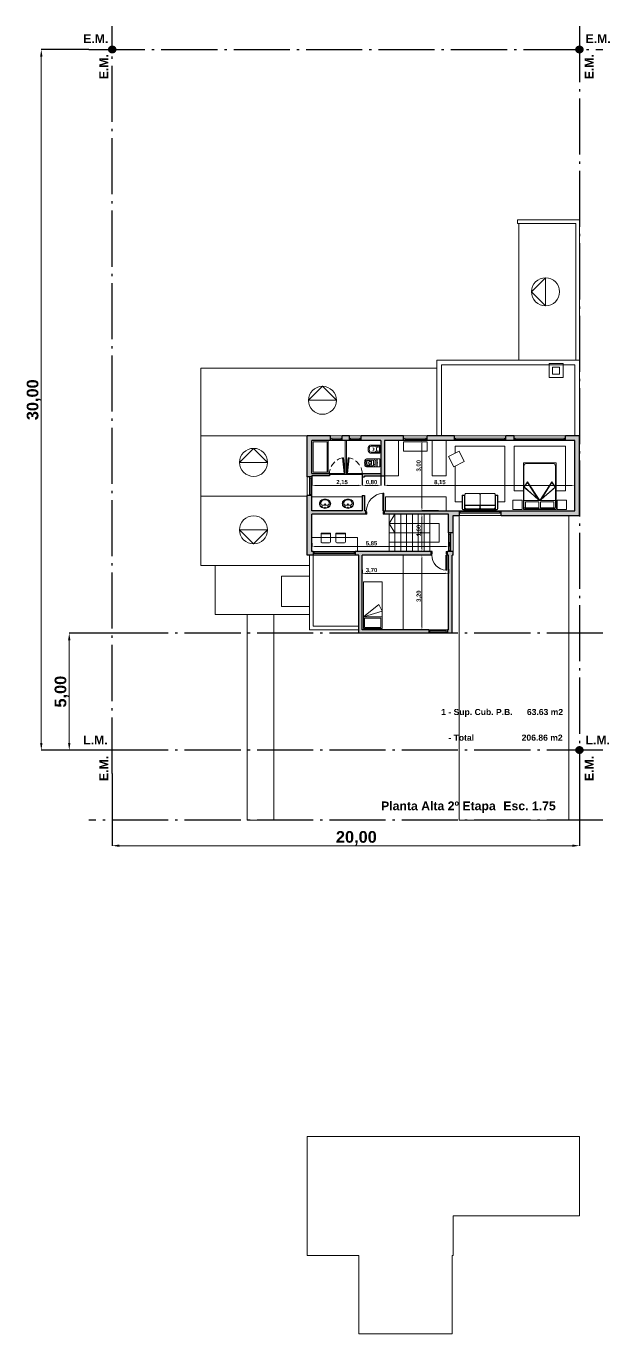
# Model space of a CAD drawing. Header units: millimetres. Extents: x 1515 to 1619, y 1457 to 1550.
# Drawn here: x 1594.2 to 1619.2, y 1457.1 to 1513.1 of the extents above; entities that cross this region are included whole.
import ezdxf

# ---------------------------------------------------------------- set-up
doc = ezdxf.new("R2010")
doc.units = ezdxf.units.MM
doc.linetypes.add('ACAD_ISO04W100', pattern=[30, 24, -3, 0, -3])
doc.linetypes.add('HIDDEN', pattern=[0.375, 0.25, -0.125])
for name, color, linetype, lineweight in [('0.1', 50, 'Continuous', 0), ('0.2', 40, 'Continuous', 20), ('0.3', 30, 'Continuous', 30), ('0.4', 20, 'Continuous', 40), ('carpinterias', 140, 'Continuous', 9), ('cotas', 104, 'Continuous', 18), ('gris', 251, 'Continuous', 18), ('L.M.', 160, 'ACAD_ISO04W100', 30), ('madera', 35, 'Continuous', 18), ('muebles', 7, 'Continuous', 13), ('nomenclatura', 41, 'Continuous', 18), ('rojo muros', 232, 'Continuous', 18)]:
    doc.layers.add(name, color=color, linetype=linetype, lineweight=lineweight)
doc.styles.add('SANSSERIFBOLD', font='sasb____.pfb')
doc.styles.get("Standard").update_dxf_attribs({"font": 'ARIAL.TTF'})
doc.dimstyles.new('ISO-25', dxfattribs={"dimtxt": 2.5, "dimasz": 2.5, "dimexe": 1.25, "dimexo": 0.625, "dimtad": 1, "dimtxsty": 'Standard', "dimcen": 2.5, "dimadec": 0, "dimazin": 0, "dimtfac": 1, "dimtmove": 0, "dimatfit": 3, "dimfxl": 0, "dimarcsym": 0})

# ---------------------------------------------------------------- blocks, each defined once
blk = doc.blocks.new('*D102')
at = {"layer": 'cotas', "color": 0, "linetype": 'Continuous', "lineweight": -2}
for p, q in [((1597.879, 1481.126), (1597.879, 1478.031)), ((1617.879, 1481.126), (1617.879, 1478.031))]:
    blk.add_line(p, q, dxfattribs=at)
at = {"layer": 'cotas', "color": 0, "linetype": 'Continuous', "lineweight": 9}
blk.add_line((1598.179, 1478.031), (1617.579, 1478.031), dxfattribs=at)
at = {"layer": 'cotas', "color": 0, "linetype": 'Continuous'}
for points in [[(1598.179, 1478.081), (1598.179, 1477.981), (1597.879, 1478.031)], [(1617.579, 1478.081), (1617.579, 1477.981), (1617.879, 1478.031)]]:
    blk.add_solid(points, dxfattribs=at)
at = {"layer": 'Defpoints', "color": 0, "linetype": 'Continuous'}
for p in [(1597.879, 1481.126), (1617.879, 1481.126), (1617.879, 1478.031)]:
    blk.add_point(p, dxfattribs=at)
at = {"layer": 'cotas', "linetype": 'Continuous', "insert": (1608.329, 1478.351), "char_height": 0.5, "attachment_point": 5, "style": 'SANSSERIFBOLD'}
blk.add_mtext('20,00', dxfattribs=at)
blk = doc.blocks.new('*D103')
at = {"layer": 'cotas', "color": 0, "linetype": 'Continuous', "lineweight": -2}
for p, q in [((1596.879, 1512.126), (1594.844, 1512.126)), ((1596.879, 1482.126), (1594.844, 1482.126))]:
    blk.add_line(p, q, dxfattribs=at)
at = {"layer": 'cotas', "color": 0, "linetype": 'Continuous', "lineweight": 9}
blk.add_line((1594.844, 1511.826), (1594.844, 1482.426), dxfattribs=at)
at = {"layer": 'cotas', "color": 0, "linetype": 'Continuous'}
for points in [[(1594.794, 1511.826), (1594.894, 1511.826), (1594.844, 1512.126)], [(1594.794, 1482.426), (1594.894, 1482.426), (1594.844, 1482.126)]]:
    blk.add_solid(points, dxfattribs=at)
at = {"layer": 'Defpoints', "color": 0, "linetype": 'Continuous'}
for p in [(1596.879, 1512.126), (1594.844, 1482.126), (1596.879, 1482.126)]:
    blk.add_point(p, dxfattribs=at)
at = {"layer": 'cotas', "linetype": 'Continuous', "insert": (1594.524, 1497.126), "char_height": 0.5, "attachment_point": 5, "rotation": 90, "style": 'SANSSERIFBOLD'}
blk.add_mtext('30,00', dxfattribs=at)
blk = doc.blocks.new('*D104')
at = {"layer": 'cotas', "color": 0, "linetype": 'Continuous', "lineweight": -2}
for p, q in [((1597.879, 1487.126), (1596.04, 1487.126)), ((1597.879, 1482.126), (1596.04, 1482.126))]:
    blk.add_line(p, q, dxfattribs=at)
at = {"layer": 'cotas', "color": 0, "linetype": 'Continuous', "lineweight": 9}
blk.add_line((1596.04, 1486.826), (1596.04, 1482.426), dxfattribs=at)
at = {"layer": 'cotas', "color": 0, "linetype": 'Continuous'}
for points in [[(1595.99, 1486.826), (1596.09, 1486.826), (1596.04, 1487.126)], [(1595.99, 1482.426), (1596.09, 1482.426), (1596.04, 1482.126)]]:
    blk.add_solid(points, dxfattribs=at)
at = {"layer": 'Defpoints', "color": 0, "linetype": 'Continuous'}
for p in [(1597.879, 1487.126), (1596.04, 1482.126), (1597.879, 1482.126)]:
    blk.add_point(p, dxfattribs=at)
at = {"layer": 'cotas', "linetype": 'Continuous', "insert": (1595.72, 1484.626), "char_height": 0.5, "attachment_point": 5, "rotation": 90, "style": 'SANSSERIFBOLD'}
blk.add_mtext('5,00', dxfattribs=at)
blk = doc.blocks.new('aa')
at = {"layer": 'madera'}
for p, q in [((1233.437, -214.668), (1233.844, -214.668)), ((1233.437, -215.034), (1233.437, -214.668)), ((1233.437, -214.693), (1233.844, -214.693)), ((1233.844, -214.668), (1233.844, -215.034)), ((1233.803, -215.075), (1233.478, -215.075))]:
    blk.add_line(p, q, dxfattribs=at)
for centre, start, end in [((1233.478, -215.034), 180, 270), ((1233.803, -215.034), 270, 0)]:
    blk.add_arc(centre, 0.0406, start, end, dxfattribs=at)
blk = doc.blocks.new('CAM2')
at = {"layer": '0.1'}
for p, q in [((454.403, -70.302), (454.403, -71.452)), ((455.995, -70.202), (454.519, -70.202)), ((455.199, -70.357), (455.418, -70.202)), ((455.995, -70.879), (455.199, -70.357)), ((455.216, -70.36), (455.414, -70.217)), ((455.947, -70.818), (455.216, -70.36)), ((455.947, -70.818), (455.414, -70.217)), ((455.995, -70.879), (455.418, -70.202)), ((455.995, -70.202), (455.995, -71.552)), ((456.255, -70.202), (455.995, -70.202)), ((455.995, -70.879), (455.198, -71.399)), ((455.947, -70.939), (455.214, -71.396)), ((455.947, -70.939), (455.412, -71.54)), ((455.995, -70.879), (455.415, -71.552)), ((454.517, -71.552), (455.995, -71.552)), ((455.198, -71.399), (455.415, -71.552)), ((455.214, -71.396), (455.412, -71.54)), ((456.253, -71.552), (455.995, -71.552))]:
    blk.add_line(p, q, dxfattribs=at)
at = {"layer": '0.1', "lineweight": 0}
blk.add_line((456.353, -70.305), (456.353, -71.454), dxfattribs=at)
at = {"layer": '0.1'}
blk.add_lwpolyline([(454.378, -71.577), (456.378, -71.577), (456.378, -70.177), (454.378, -70.177)], close=True, dxfattribs=at)
at = {"layer": '0.1', "lineweight": 0}
for points in [[(456.045, -70.277), (456.301, -70.277), (456.301, -70.84), (456.045, -70.84)], [(456.045, -71.482), (456.301, -71.482), (456.301, -70.919), (456.045, -70.919)]]:
    blk.add_lwpolyline(points, close=True, dxfattribs=at)
at = {"layer": '0.1'}
for centre, radius, start, end in [((454.518, -70.318), 0.116, 89.6824, 171.9182), ((456.253, -70.303), 0.1, 358.8322, 88.5295), ((454.514, -71.441), 0.112, 186.0457, 271.2819), ((456.256, -71.455), 0.0968, 268.1228, 0.7932)]:
    blk.add_arc(centre, radius, start, end, dxfattribs=at)
at = {"layer": 'madera'}
for points in [[(455.978, -70.127), (456.378, -70.127), (456.378, -69.727), (455.978, -69.727)], [(455.978, -71.627), (456.378, -71.627), (456.378, -72.027), (455.978, -72.027)]]:
    blk.add_lwpolyline(points, close=True, dxfattribs=at)
blk = doc.blocks.new('i')
for p, q in [((1235.135, 1802.349), (1235.325, 1802.349)), ((1235.135, 1802.304), (1235.493, 1802.304)), ((1235.325, 1802.349), (1235.507, 1802.349)), ((1235.36, 1802.224), (1235.36, 1802.124)), ((1235.495, 1802.302), (1235.495, 1802.046)), ((1235.51, 1802.346), (1235.51, 1802.002)), ((1235.493, 1802.044), (1235.135, 1802.044)), ((1235.135, 1801.999), (1235.325, 1801.999)), ((1235.325, 1801.999), (1235.507, 1801.999))]:
    blk.add_line(p, q)
for centre in [(1235.42, 1802.254), (1235.42, 1802.094)]:
    blk.add_circle(centre, 0.0085)
for centre, radius, start, end in [((1235.382, 1802.174), 0.377, 168.5558, 191.4442), ((1235.135, 1802.224), 0.125, 90, 168.5558), ((1235.135, 1802.124), 0.125, 191.4442, 270), ((1235.382, 1802.174), 0.332, 168.5558, 191.4442), ((1235.135, 1802.224), 0.08, 90, 168.5558), ((1235.135, 1802.124), 0.08, 191.4442, 270), ((1235.198, 1802.171), 0.0578, 2.6193, 78.3941), ((1235.2, 1802.154), 0.075, 82.3942, 82.744), ((1235.198, 1802.177), 0.0578, 281.6059, 357.3807), ((1235.2, 1802.194), 0.075, 277.256, 277.6058), ((1235.28, 1802.224), 0.08, 0, 90), ((1235.28, 1802.124), 0.08, 270, 0), ((1235.493, 1802.302), 0.002, 0, 90), ((1235.507, 1802.346), 0.003, 0, 90), ((1235.493, 1802.046), 0.002, 270, 0), ((1235.507, 1802.002), 0.003, 270, 0)]:
    blk.add_arc(centre, radius, start, end)
blk = doc.blocks.new('in')
for p, q in [((1235.276, 1801.782), (1234.965, 1801.782)), ((1235.244, 1801.737), (1234.965, 1801.737)), ((1234.983, 1801.615), (1234.983, 1801.655)), ((1234.983, 1801.615), (1234.983, 1801.575)), ((1235.048, 1801.719), (1235.12, 1801.719)), ((1235.276, 1801.782), (1235.408, 1801.782)), ((1235.346, 1801.712), (1235.346, 1801.615)), ((1235.346, 1801.518), (1235.346, 1801.615)), ((1235.416, 1801.615), (1235.416, 1801.774)), ((1235.416, 1801.615), (1235.416, 1801.456)), ((1235.244, 1801.493), (1234.965, 1801.493)), ((1235.276, 1801.448), (1234.965, 1801.448)), ((1235.048, 1801.511), (1235.12, 1801.511)), ((1235.276, 1801.448), (1235.408, 1801.448))]:
    blk.add_line(p, q)
for points in [[(1235.328, 1801.687, -0.120573), (1235.325, 1801.688, -0.105064), (1235.323, 1801.689, -0.088664), (1235.322, 1801.692, -0.079761), (1235.322, 1801.695, -0.079761), (1235.322, 1801.698, -0.088664), (1235.323, 1801.7, -0.105064), (1235.325, 1801.702, -0.120573), (1235.328, 1801.703, -0.120573)], [(1235.328, 1801.543, 0.120573), (1235.325, 1801.542, 0.105064), (1235.323, 1801.54, 0.088664), (1235.322, 1801.538, 0.079761), (1235.322, 1801.535, 0.079761), (1235.322, 1801.532, 0.088664), (1235.323, 1801.53, 0.105064), (1235.325, 1801.528, 0.120573), (1235.328, 1801.527, 0.120573)], [(1235.328, 1801.703, -0.135765), (1235.33, 1801.702, -0.106933), (1235.331, 1801.7, -0.081683), (1235.333, 1801.698, -0.069843), (1235.333, 1801.695, -0.069843), (1235.333, 1801.692, -0.081683), (1235.331, 1801.689, -0.106933), (1235.33, 1801.688, -0.135765), (1235.328, 1801.687, -0.135765)], [(1235.328, 1801.527, 0.135765), (1235.33, 1801.528, 0.106933), (1235.331, 1801.53, 0.081683), (1235.333, 1801.532, 0.069843), (1235.333, 1801.535, 0.069843), (1235.333, 1801.538, 0.081683), (1235.331, 1801.54, 0.106933), (1235.33, 1801.542, 0.135765), (1235.328, 1801.543, 0.135765)]]:
    blk.add_lwpolyline(points, format="xyb")
blk.add_lwpolyline([(1235.426, 1801.792), (1235.426, 1801.438), (1235.545, 1801.438), (1235.545, 1801.792)], close=True)
for centre, radius, start, end in [((1235.848, 1801.615), 0.956, 173.5646, 180), ((1235.848, 1801.615), 0.956, 180, 186.4354), ((1234.965, 1801.715), 0.0678, 90, 173.5646), ((1235.846, 1801.615), 0.909, 173.5729, 180), ((1235.846, 1801.615), 0.909, 180, 186.4271), ((1234.965, 1801.714), 0.023, 90, 173.5729), ((1235.048, 1801.655), 0.0648, 90, 180), ((1235.048, 1801.575), 0.0648, 180, 270), ((1235.108, 1801.615), 0.0504, 121.4719, 180), ((1235.108, 1801.615), 0.0504, 180, 238.5281), ((1235.119, 1801.6), 0.069, 89.562, 122.8418), ((1235.119, 1801.63), 0.069, 237.1582, 270.438), ((1235.12, 1801.6), 0.069, 57.1582, 90.438), ((1235.12, 1801.63), 0.069, 269.562, 302.8418), ((1235.131, 1801.615), 0.0504, 0, 58.5281), ((1235.131, 1801.615), 0.0504, 301.4719, 0), ((1235.159, 1801.67), 0.027, 3.3632, 90), ((1235.159, 1801.56), 0.027, 270, 356.6368), ((1234.23, 1801.615), 0.957, 0, 3.3632), ((1234.23, 1801.615), 0.957, 356.6368, 0), ((1235.243, 1801.714), 0.023, 6.4271, 90), ((1234.362, 1801.615), 0.909, 0, 6.4271), ((1234.362, 1801.615), 0.909, 353.5729, 0), ((1235.276, 1801.712), 0.0702, 0, 90), ((1235.408, 1801.774), 0.00819, 0, 90), ((1235.416, 1801.646), 0.0184, 28.8884, 87.2919), ((1235.416, 1801.584), 0.0184, 272.7081, 331.1116), ((1235.369, 1801.615), 0.0742, 327.5048, 32.4952), ((1234.965, 1801.515), 0.0678, 186.4354, 270), ((1234.965, 1801.516), 0.023, 186.4271, 270), ((1235.243, 1801.516), 0.023, 270, 353.5729), ((1235.276, 1801.518), 0.0702, 270, 0), ((1235.408, 1801.456), 0.00819, 270, 0)]:
    blk.add_arc(centre, radius, start, end)
for p in [(1234.937, 1801.615), (1235.272, 1801.615), (1235.322, 1801.692), (1235.416, 1801.774), (1235.346, 1801.518), (1235.416, 1801.456)]:
    blk.add_point(p)
blk = doc.blocks.new('pil')
blk.add_line((1235.263, 1804.106), (1235.063, 1804.106))
for points in [[(1235.167, 1803.842, 0.080772), (1235.264, 1803.858, 0.089305), (1235.342, 1803.9, 0.110962), (1235.389, 1803.968, 0.119182), (1235.407, 1804.042, 0.119182), (1235.389, 1804.116, 0.110962), (1235.342, 1804.183, 0.089305), (1235.264, 1804.226, 0.080772), (1235.167, 1804.242, 0.080772), (1235.069, 1804.226, 0.089305), (1234.991, 1804.183, 0.104793), (1234.937, 1804.116, 0.119182), (1234.919, 1804.042, 0.119182), (1234.937, 1803.968, 0.104793), (1234.991, 1803.9, 0.089305), (1235.069, 1803.858, 0.080772)], [(1235.167, 1803.858, 0.080772), (1235.259, 1803.873, 0.088756), (1235.331, 1803.912, 0.11126), (1235.374, 1803.974, 0.120398), (1235.391, 1804.042, 0.120398), (1235.374, 1804.109, 0.11126), (1235.331, 1804.171, 0.088756), (1235.259, 1804.211, 0.080772), (1235.167, 1804.226, 0.080772), (1235.074, 1804.211, 0.089305), (1235.001, 1804.171, 0.104793), (1234.951, 1804.109, 0.119182), (1234.935, 1804.042, 0.119182), (1234.951, 1803.975, 0.104793), (1235.001, 1803.913, 0.089305), (1235.074, 1803.873, 0.080772)]]:
    blk.add_lwpolyline(points, format="xyb", close=True)
for points in [[(1235.163, 1803.874, -0.02495), (1235.135, 1803.875, -0.088119)], [(1235.163, 1803.874, 0.072856), (1235.241, 1803.884, 0.088119)]]:
    blk.add_lwpolyline(points, format="xyb")
for centre, radius in [((1235.035, 1804.162), 0.012), ((1235.163, 1804.074), 0.0219), ((1235.163, 1804.074), 0.0179), ((1235.163, 1804.202), 0.012), ((1235.291, 1804.162), 0.012)]:
    blk.add_circle(centre, radius)
for centre, radius, start, end in [((1235.063, 1804.026), 0.08, 90, 180), ((1235.137, 1804.029), 0.154, 177.9004, 269.4552), ((1235.188, 1804.029), 0.154, 290.171, 2.0996), ((1235.263, 1804.026), 0.08, 0, 90)]:
    blk.add_arc(centre, radius, start, end)
blk = doc.blocks.new('ss')
at = {"layer": 'muebles'}
for p, q in [((1867.979, 1731.019), (1867.979, 1730.457)), ((1868.046, 1731.059), (1868.02, 1731.059)), ((1868.619, 1731.177), (1868.046, 1731.177)), ((1868.046, 1731.177), (1868.046, 1731.071)), ((1868.046, 1731.071), (1868.558, 1731.071)), ((1868.499, 1731.059), (1868.046, 1731.059)), ((1868.619, 1731.165), (1868.058, 1731.165)), ((1868.058, 1731.165), (1868.058, 1731.083)), ((1868.058, 1731.083), (1868.558, 1731.083)), ((1868.475, 1730.474), (1868.475, 1731)), ((1868.487, 1731), (1868.487, 1730.474)), ((1868.558, 1731.083), (1868.641, 1731.083)), ((1868.558, 1731.071), (1868.629, 1731.071)), ((1868.629, 1731.071), (1868.629, 1729.759)), ((1868.629, 1730.473), (1868.629, 1731)), ((1868.641, 1731.083), (1868.641, 1729.747)), ((1868.66, 1729.706), (1868.66, 1731.124)), ((1868.672, 1729.706), (1868.672, 1731.124)), ((1868.046, 1730.415), (1868.02, 1730.415)), ((1868.02, 1730.415), (1868.499, 1730.415)), ((1868.046, 1730.415), (1868.02, 1730.415)), ((1868.02, 1730.415), (1868.499, 1730.415)), ((1868.499, 1730.415), (1868.046, 1730.415)), ((1868.499, 1730.415), (1868.046, 1730.415)), ((1867.979, 1729.811), (1867.979, 1730.373)), ((1868.475, 1730.356), (1868.475, 1729.829)), ((1868.487, 1729.829), (1868.487, 1730.356)), ((1868.629, 1729.929), (1868.629, 1730.356)), ((1868.629, 1730.356), (1868.629, 1729.83)), ((1868.046, 1729.771), (1868.02, 1729.771)), ((1868.499, 1729.771), (1868.046, 1729.771)), ((1868.046, 1729.652), (1868.046, 1729.759)), ((1868.046, 1729.759), (1868.558, 1729.759)), ((1868.619, 1729.652), (1868.046, 1729.652)), ((1868.058, 1729.664), (1868.058, 1729.747)), ((1868.058, 1729.747), (1868.558, 1729.747)), ((1868.619, 1729.664), (1868.058, 1729.664)), ((1868.558, 1729.759), (1868.629, 1729.759)), ((1868.558, 1729.747), (1868.641, 1729.747))]:
    blk.add_line(p, q, dxfattribs=at)
for centre, radius, start, end in [((1868.019, 1731.019), 0.0396, 87.6699, 180.7721), ((1868.558, 1731), 0.0833, 134.8755, 179.8645), ((1868.558, 1730.999), 0.0712, 0.2012, 179.5284), ((1868.619, 1731.124), 0.0533, 360, 90), ((1868.619, 1731.124), 0.0411, 360, 90), ((1868.02, 1730.455), 0.0408, 178.1306, 270.6213), ((1868.02, 1730.374), 0.0408, 89.3787, 181.8694), ((1868.555, 1730.472), 0.0801, 179.1097, 226.0707), ((1868.555, 1730.357), 0.0801, 133.9293, 180.8903), ((1868.558, 1730.473), 0.0712, 179.7587, 359.9709), ((1868.558, 1730.356), 0.0712, 0.0291, 180.2413), ((1868.019, 1729.81), 0.0396, 179.2279, 272.3301), ((1868.558, 1729.83), 0.0833, 180.1355, 225.1245), ((1868.558, 1729.83), 0.0712, 180.4716, 359.7988), ((1868.619, 1729.706), 0.0411, 270, 0), ((1868.619, 1729.706), 0.0533, 270, 0)]:
    blk.add_arc(centre, radius, start, end, dxfattribs=at)
blk = doc.blocks.new('*D91')
at = {"layer": 'cotas', "color": 0, "linetype": 'Continuous', "lineweight": -2}
for p, q in [((1611.662, 1495.376), (1611.136, 1495.376)), ((1611.844, 1492.376), (1611.136, 1492.376))]:
    blk.add_line(p, q, dxfattribs=at)
at = {"layer": 'cotas', "color": 0, "linetype": 'Continuous', "lineweight": 9}
blk.add_line((1611.136, 1495.226), (1611.136, 1492.526), dxfattribs=at)
at = {"layer": 'cotas', "color": 0, "linetype": 'Continuous'}
for points in [[(1611.111, 1495.226), (1611.161, 1495.226), (1611.136, 1495.376)], [(1611.111, 1492.526), (1611.161, 1492.526), (1611.136, 1492.376)]]:
    blk.add_solid(points, dxfattribs=at)
at = {"layer": 'Defpoints', "color": 0, "linetype": 'Continuous'}
for p in [(1611.662, 1495.376), (1611.136, 1492.376), (1611.844, 1492.376)]:
    blk.add_point(p, dxfattribs=at)
at = {"layer": 'cotas', "linetype": 'Continuous', "insert": (1611.014, 1494.3), "char_height": 0.18, "attachment_point": 5, "rotation": 90, "style": 'SANSSERIFBOLD'}
blk.add_mtext('3,00', dxfattribs=at)
blk = doc.blocks.new('*D92')
at = {"layer": 'cotas', "color": 0, "linetype": 'Continuous', "lineweight": -2}
for p, q in [((1609.529, 1493.876), (1609.529, 1493.46)), ((1617.679, 1493.204), (1617.679, 1493.46))]:
    blk.add_line(p, q, dxfattribs=at)
at = {"layer": 'cotas', "color": 0, "linetype": 'Continuous', "lineweight": 9}
blk.add_line((1617.529, 1493.46), (1609.679, 1493.46), dxfattribs=at)
at = {"layer": 'cotas', "color": 0, "linetype": 'Continuous'}
for points in [[(1609.679, 1493.485), (1609.679, 1493.435), (1609.529, 1493.46)], [(1617.529, 1493.485), (1617.529, 1493.435), (1617.679, 1493.46)]]:
    blk.add_solid(points, dxfattribs=at)
at = {"layer": 'Defpoints', "color": 0, "linetype": 'Continuous'}
for p in [(1609.529, 1493.876), (1609.529, 1493.46), (1617.679, 1493.204)]:
    blk.add_point(p, dxfattribs=at)
at = {"layer": 'cotas', "linetype": 'Continuous', "insert": (1611.904, 1493.582), "char_height": 0.18, "attachment_point": 5, "style": 'SANSSERIFBOLD'}
blk.add_mtext('8,15', dxfattribs=at)
blk = doc.blocks.new('*D93')
at = {"layer": 'cotas', "color": 0, "linetype": 'Continuous', "lineweight": -2}
for p, q in [((1611.662, 1492.226), (1611.136, 1492.226)), ((1611.579, 1490.626), (1611.136, 1490.626))]:
    blk.add_line(p, q, dxfattribs=at)
at = {"layer": 'cotas', "color": 0, "linetype": 'Continuous', "lineweight": 9}
blk.add_line((1611.136, 1492.076), (1611.136, 1490.776), dxfattribs=at)
at = {"layer": 'cotas', "color": 0, "linetype": 'Continuous'}
for points in [[(1611.111, 1492.076), (1611.161, 1492.076), (1611.136, 1492.226)], [(1611.111, 1490.776), (1611.161, 1490.776), (1611.136, 1490.626)]]:
    blk.add_solid(points, dxfattribs=at)
at = {"layer": 'Defpoints', "color": 0, "linetype": 'Continuous'}
for p in [(1611.662, 1492.226), (1611.136, 1490.626), (1611.579, 1490.626)]:
    blk.add_point(p, dxfattribs=at)
at = {"layer": 'cotas', "linetype": 'Continuous', "insert": (1611.014, 1491.524), "char_height": 0.18, "attachment_point": 5, "rotation": 90, "style": 'SANSSERIFBOLD'}
blk.add_mtext('1,60', dxfattribs=at)
blk = doc.blocks.new('*D94')
at = {"layer": 'cotas', "color": 0, "linetype": 'Continuous', "lineweight": -2}
for p, q in [((1611.379, 1490.476), (1611.136, 1490.476)), ((1611.429, 1487.276), (1611.136, 1487.276))]:
    blk.add_line(p, q, dxfattribs=at)
at = {"layer": 'cotas', "color": 0, "linetype": 'Continuous', "lineweight": 9}
blk.add_line((1611.136, 1490.326), (1611.136, 1487.426), dxfattribs=at)
at = {"layer": 'cotas', "color": 0, "linetype": 'Continuous'}
for points in [[(1611.111, 1490.326), (1611.161, 1490.326), (1611.136, 1490.476)], [(1611.111, 1487.426), (1611.161, 1487.426), (1611.136, 1487.276)]]:
    blk.add_solid(points, dxfattribs=at)
at = {"layer": 'Defpoints', "color": 0, "linetype": 'Continuous'}
for p in [(1611.379, 1490.476), (1611.136, 1487.276), (1611.429, 1487.276)]:
    blk.add_point(p, dxfattribs=at)
at = {"layer": 'cotas', "linetype": 'Continuous', "insert": (1611.014, 1488.715), "char_height": 0.18, "attachment_point": 5, "rotation": 90, "style": 'SANSSERIFBOLD'}
blk.add_mtext('3,20', dxfattribs=at)
blk = doc.blocks.new('*D95')
at = {"layer": 'cotas', "color": 0, "linetype": 'Continuous', "lineweight": -2}
for p, q in [((1608.579, 1493.826), (1608.579, 1493.46)), ((1609.379, 1493.976), (1609.379, 1493.46))]:
    blk.add_line(p, q, dxfattribs=at)
at = {"layer": 'cotas', "color": 0, "linetype": 'Continuous', "lineweight": 9}
blk.add_line((1609.229, 1493.46), (1608.729, 1493.46), dxfattribs=at)
at = {"layer": 'cotas', "color": 0, "linetype": 'Continuous'}
for points in [[(1608.729, 1493.485), (1608.729, 1493.435), (1608.579, 1493.46)], [(1609.229, 1493.485), (1609.229, 1493.435), (1609.379, 1493.46)]]:
    blk.add_solid(points, dxfattribs=at)
at = {"layer": 'Defpoints', "color": 0, "linetype": 'Continuous'}
for p in [(1608.579, 1493.826), (1609.379, 1493.976), (1608.579, 1493.46)]:
    blk.add_point(p, dxfattribs=at)
at = {"layer": 'cotas', "linetype": 'Continuous', "insert": (1608.979, 1493.582), "char_height": 0.18, "attachment_point": 5, "style": 'SANSSERIFBOLD'}
blk.add_mtext('0,80', dxfattribs=at)
blk = doc.blocks.new('*D96')
at = {"layer": 'cotas', "color": 0, "linetype": 'Continuous', "lineweight": -2}
for p, q in [((1606.429, 1493.876), (1606.429, 1493.46)), ((1608.579, 1493.826), (1608.579, 1493.46))]:
    blk.add_line(p, q, dxfattribs=at)
at = {"layer": 'cotas', "color": 0, "linetype": 'Continuous', "lineweight": 9}
blk.add_line((1608.429, 1493.46), (1606.579, 1493.46), dxfattribs=at)
at = {"layer": 'cotas', "color": 0, "linetype": 'Continuous'}
for points in [[(1606.579, 1493.485), (1606.579, 1493.435), (1606.429, 1493.46)], [(1608.429, 1493.485), (1608.429, 1493.435), (1608.579, 1493.46)]]:
    blk.add_solid(points, dxfattribs=at)
at = {"layer": 'Defpoints', "color": 0, "linetype": 'Continuous'}
for p in [(1606.429, 1493.876), (1608.579, 1493.826), (1606.429, 1493.46)]:
    blk.add_point(p, dxfattribs=at)
at = {"layer": 'cotas', "linetype": 'Continuous', "insert": (1607.716, 1493.582), "char_height": 0.18, "attachment_point": 5, "style": 'SANSSERIFBOLD'}
blk.add_mtext('2,15', dxfattribs=at)
blk = doc.blocks.new('*D97')
at = {"layer": 'cotas', "color": 0, "linetype": 'Continuous', "lineweight": -2}
for p, q in [((1606.429, 1490.985), (1606.429, 1490.84)), ((1612.279, 1491.026), (1612.279, 1490.84))]:
    blk.add_line(p, q, dxfattribs=at)
at = {"layer": 'cotas', "color": 0, "linetype": 'Continuous', "lineweight": 9}
blk.add_line((1612.129, 1490.84), (1606.579, 1490.84), dxfattribs=at)
at = {"layer": 'cotas', "color": 0, "linetype": 'Continuous'}
for points in [[(1606.579, 1490.865), (1606.579, 1490.815), (1606.429, 1490.84)], [(1612.129, 1490.865), (1612.129, 1490.815), (1612.279, 1490.84)]]:
    blk.add_solid(points, dxfattribs=at)
at = {"layer": 'Defpoints', "color": 0, "linetype": 'Continuous'}
for p in [(1606.429, 1490.985), (1606.429, 1490.84), (1612.279, 1491.026)]:
    blk.add_point(p, dxfattribs=at)
at = {"layer": 'cotas', "linetype": 'Continuous', "insert": (1608.979, 1490.961), "char_height": 0.18, "attachment_point": 5, "style": 'SANSSERIFBOLD'}
blk.add_mtext('5,85', dxfattribs=at)
blk = doc.blocks.new('*D98')
at = {"layer": 'cotas', "color": 0, "linetype": 'Continuous', "lineweight": -2}
for p, q in [((1608.579, 1489.838), (1608.579, 1489.693)), ((1612.279, 1489.879), (1612.279, 1489.693))]:
    blk.add_line(p, q, dxfattribs=at)
at = {"layer": 'cotas', "color": 0, "linetype": 'Continuous', "lineweight": 9}
blk.add_line((1612.129, 1489.693), (1608.729, 1489.693), dxfattribs=at)
at = {"layer": 'cotas', "color": 0, "linetype": 'Continuous'}
for points in [[(1608.729, 1489.718), (1608.729, 1489.668), (1608.579, 1489.693)], [(1612.129, 1489.718), (1612.129, 1489.668), (1612.279, 1489.693)]]:
    blk.add_solid(points, dxfattribs=at)
at = {"layer": 'Defpoints', "color": 0, "linetype": 'Continuous'}
for p in [(1608.579, 1489.838), (1608.579, 1489.693), (1612.279, 1489.879)]:
    blk.add_point(p, dxfattribs=at)
at = {"layer": 'cotas', "linetype": 'Continuous', "insert": (1608.979, 1489.814), "char_height": 0.18, "attachment_point": 5, "style": 'SANSSERIFBOLD'}
blk.add_mtext('3,70', dxfattribs=at)

msp = doc.modelspace()

# ---------------------------------------------------------------- hatches: boundary and pattern name
at = {"layer": 'gris'}
for points in [[(1598.026, 1512.126, 1), (1597.732, 1512.126, 1)], [(1618.026, 1512.126, 1), (1617.732, 1512.126, 1)], [(1618.026, 1482.126, 1), (1617.732, 1482.126, 1)]]:
    msp.add_hatch(color=256, dxfattribs=at).paths.add_polyline_path(points)
at = {"layer": 'rojo muros'}
h = msp.add_hatch(color=256, dxfattribs=at)
h.paths.add_polyline_path([(1617.679, 1495.376), (1617.679, 1492.376), (1614.524, 1492.376), (1614.524, 1492.176), (1617.879, 1492.176), (1617.879, 1495.576), (1617.279, 1495.576), (1617.279, 1495.376)])
h.paths.add_polyline_path([(1614.724, 1495.576), (1614.724, 1495.376), (1615.079, 1495.376), (1615.079, 1495.576)], flags=17)
h.paths.add_polyline_path([(1612.524, 1495.376), (1612.524, 1495.576), (1611.354, 1495.576), (1611.354, 1495.376)])
h.paths.add_polyline_path([(1610.354, 1495.376), (1610.354, 1495.576), (1608.529, 1495.576), (1608.529, 1495.376), (1609.379, 1495.376), (1609.379, 1493.976), (1608.579, 1493.976), (1608.579, 1493.826), (1608.679, 1493.826), (1608.679, 1493.876), (1609.529, 1493.876), (1609.529, 1495.376)])
h.paths.add_polyline_path([(1607.729, 1495.376), (1608.029, 1495.376), (1608.029, 1495.576), (1607.729, 1495.576)])
h.paths.add_polyline_path([(1606.229, 1495.576), (1606.229, 1493.826), (1606.429, 1493.826), (1606.429, 1493.876), (1607.179, 1493.876), (1607.179, 1493.976), (1606.429, 1493.976), (1606.429, 1495.376), (1607.229, 1495.376), (1607.229, 1495.576)])
h.paths.add_polyline_path([(1606.229, 1490.476), (1606.479, 1490.476), (1606.479, 1490.626), (1606.429, 1490.626), (1606.429, 1492.226), (1608.729, 1492.226), (1608.729, 1492.376), (1608.679, 1492.376), (1608.679, 1493.026), (1608.579, 1493.026), (1608.579, 1492.376), (1606.429, 1492.376), (1606.429, 1493.026), (1606.229, 1493.026)])
h.paths.add_polyline_path([(1608.429, 1490.476), (1608.429, 1487.126), (1611.429, 1487.126), (1611.429, 1487.276), (1608.579, 1487.276), (1608.579, 1490.476), (1611.529, 1490.476), (1611.529, 1490.626), (1608.279, 1490.626), (1608.279, 1490.476)])
h.paths.add_polyline_path([(1612.429, 1490.476), (1612.479, 1490.476), (1612.479, 1490.626), (1612.229, 1490.626), (1612.229, 1490.476), (1612.279, 1490.476), (1612.279, 1487.276), (1612.229, 1487.276), (1612.229, 1487.126), (1612.429, 1487.126)])
h.paths.add_polyline_path([(1612.279, 1491.426), (1612.479, 1491.426), (1612.479, 1492.176), (1612.724, 1492.176), (1612.724, 1492.376), (1609.529, 1492.376), (1609.529, 1492.226), (1612.279, 1492.226)])

# ---------------------------------------------------------------- linework, layer by layer
at = {"layer": '0.1'}
for p, q in [((1617.879, 1504.826), (1615.229, 1504.826)), ((1615.229, 1504.826), (1615.229, 1504.676)), ((1617.879, 1498.826), (1617.879, 1504.826)), ((1615.229, 1504.676), (1617.729, 1504.676)), ((1615.279, 1504.676), (1615.279, 1498.826)), ((1617.729, 1504.676), (1617.729, 1498.826)), ((1601.679, 1490.026), (1601.679, 1498.476)), ((1611.779, 1498.476), (1601.679, 1498.476)), ((1606.229, 1495.576), (1601.679, 1495.576)), ((1607.729, 1495.576), (1607.229, 1495.576)), ((1608.029, 1495.576), (1608.529, 1495.576)), ((1610.354, 1495.576), (1611.354, 1495.576)), ((1612.524, 1495.576), (1614.724, 1495.576)), ((1615.079, 1495.576), (1617.279, 1495.576)), ((1606.229, 1493.826), (1606.229, 1493.026)), ((1601.679, 1493.001), (1606.229, 1493.001)), ((1612.724, 1492.176), (1614.524, 1492.176)), ((1612.479, 1490.626), (1612.479, 1491.426)), ((1606.329, 1490.476), (1606.329, 1487.276)), ((1606.479, 1490.476), (1608.279, 1490.476)), ((1606.479, 1490.476), (1606.479, 1487.426)), ((1606.329, 1490.026), (1601.679, 1490.026)), ((1608.429, 1487.426), (1606.479, 1487.426)), ((1608.429, 1487.276), (1606.329, 1487.276)), ((1611.429, 1487.126), (1612.229, 1487.126))]:
    msp.add_line(p, q, dxfattribs=at)
for points in [[(1616.427, 1502.351), (1616.427, 1501.151), (1615.828, 1501.751), (1616.427, 1502.351)], [(1607.479, 1497.104), (1606.279, 1497.104), (1606.879, 1497.704), (1607.479, 1497.104)], [(1604.529, 1494.445), (1603.329, 1494.445), (1603.929, 1495.045), (1604.529, 1494.445)], [(1612.561, 1494.844), (1612.561, 1495.135), (1614.686, 1495.135), (1614.686, 1492.757), (1614.386, 1492.757)], [(1615.479, 1493.226), (1615.079, 1493.226), (1615.079, 1495.135), (1617.279, 1495.135), (1617.279, 1493.226), (1616.879, 1493.226)], [(1612.861, 1492.757), (1612.561, 1492.757), (1612.561, 1494.285)], [(1604.529, 1491.556), (1603.329, 1491.556), (1603.929, 1490.957), (1604.529, 1491.556)]]:
    msp.add_lwpolyline(points, dxfattribs=at)
for centre in [(1616.427, 1501.751), (1606.879, 1497.104), (1603.929, 1494.445), (1603.929, 1491.556)]:
    msp.add_circle(centre, 0.6, dxfattribs=at)
at = {"layer": '0.2'}
for p, q in [((1617.879, 1498.826), (1611.779, 1498.826)), ((1611.779, 1498.826), (1611.779, 1495.576)), ((1617.679, 1498.626), (1611.979, 1498.626)), ((1611.979, 1498.626), (1611.979, 1495.576)), ((1617.679, 1495.576), (1617.679, 1498.626)), ((1617.879, 1495.576), (1617.879, 1498.826)), ((1607.129, 1493.976), (1607.129, 1495.376)), ((1608.579, 1492.976), (1606.429, 1492.976))]:
    msp.add_line(p, q, dxfattribs=at)
for points in [[(1617.179, 1498.676), (1617.179, 1498.076), (1616.579, 1498.076), (1616.579, 1498.676)], [(1617.029, 1498.526), (1617.029, 1498.226), (1616.729, 1498.226), (1616.729, 1498.526)], [(1607.079, 1494.026), (1606.479, 1494.026), (1606.479, 1495.326), (1607.079, 1495.326)]]:
    msp.add_lwpolyline(points, close=True, dxfattribs=at)
at = {"layer": '0.3'}
for p, q in [((1607.229, 1495.576), (1606.229, 1495.576)), ((1606.229, 1493.826), (1606.229, 1495.576)), ((1606.429, 1493.976), (1606.429, 1495.376)), ((1607.229, 1495.376), (1606.429, 1495.376)), ((1607.229, 1495.376), (1607.229, 1495.576)), ((1607.729, 1495.376), (1607.729, 1495.576)), ((1608.029, 1495.576), (1607.729, 1495.576)), ((1608.029, 1495.376), (1607.729, 1495.376)), ((1608.029, 1495.376), (1608.029, 1495.576)), ((1608.529, 1495.376), (1608.529, 1495.576)), ((1610.354, 1495.576), (1608.529, 1495.576)), ((1609.379, 1495.376), (1608.529, 1495.376)), ((1609.379, 1495.376), (1609.379, 1493.976)), ((1609.529, 1495.376), (1609.529, 1493.876)), ((1610.354, 1495.376), (1609.529, 1495.376)), ((1610.354, 1495.376), (1610.354, 1495.576)), ((1611.354, 1495.376), (1611.354, 1495.576)), ((1612.524, 1495.576), (1611.354, 1495.576)), ((1612.524, 1495.376), (1611.354, 1495.376)), ((1612.524, 1495.376), (1612.524, 1495.576)), ((1614.724, 1495.376), (1614.724, 1495.576)), ((1615.079, 1495.576), (1614.724, 1495.576)), ((1615.079, 1495.376), (1614.724, 1495.376)), ((1615.079, 1495.376), (1615.079, 1495.576)), ((1617.279, 1495.376), (1617.279, 1495.576)), ((1617.879, 1495.576), (1617.279, 1495.576)), ((1617.679, 1495.376), (1617.279, 1495.376)), ((1617.679, 1492.376), (1617.679, 1495.376)), ((1617.879, 1492.176), (1617.879, 1495.576)), ((1606.429, 1493.826), (1606.229, 1493.826)), ((1606.429, 1493.976), (1607.179, 1493.976)), ((1607.179, 1493.876), (1606.429, 1493.876)), ((1606.429, 1493.826), (1606.429, 1493.876)), ((1607.179, 1493.976), (1607.179, 1493.876)), ((1608.579, 1493.976), (1608.579, 1493.826)), ((1608.579, 1493.976), (1609.379, 1493.976)), ((1608.579, 1493.826), (1608.679, 1493.826)), ((1608.679, 1493.876), (1608.679, 1493.826)), ((1608.679, 1493.876), (1609.529, 1493.876)), ((1606.429, 1493.026), (1606.229, 1493.026)), ((1606.229, 1490.476), (1606.229, 1493.026)), ((1606.429, 1492.376), (1606.429, 1493.026)), ((1608.579, 1493.026), (1608.579, 1492.376)), ((1608.579, 1493.026), (1608.679, 1493.026)), ((1608.679, 1493.026), (1608.679, 1492.376)), ((1608.579, 1492.376), (1606.429, 1492.376)), ((1608.729, 1492.226), (1606.429, 1492.226)), ((1606.429, 1490.626), (1606.429, 1492.226)), ((1608.729, 1492.376), (1608.679, 1492.376)), ((1608.729, 1492.226), (1608.729, 1492.376)), ((1609.529, 1492.226), (1609.529, 1492.376)), ((1609.529, 1492.376), (1612.724, 1492.376)), ((1612.279, 1492.226), (1609.529, 1492.226)), ((1612.279, 1491.426), (1612.279, 1492.226)), ((1612.479, 1492.176), (1612.724, 1492.176)), ((1612.479, 1491.426), (1612.479, 1492.176)), ((1612.724, 1492.376), (1612.724, 1492.176)), ((1614.524, 1492.176), (1614.524, 1492.376)), ((1614.524, 1492.376), (1617.679, 1492.376)), ((1614.524, 1492.176), (1617.879, 1492.176)), ((1612.479, 1491.426), (1612.279, 1491.426)), ((1606.479, 1490.476), (1606.229, 1490.476)), ((1606.479, 1490.626), (1606.429, 1490.626)), ((1606.479, 1490.626), (1606.479, 1490.476)), ((1608.279, 1490.626), (1608.279, 1490.476)), ((1611.529, 1490.626), (1608.279, 1490.626)), ((1608.429, 1490.476), (1608.279, 1490.476)), ((1608.429, 1487.126), (1608.429, 1490.476)), ((1611.529, 1490.476), (1608.579, 1490.476)), ((1608.579, 1487.276), (1608.579, 1490.476)), ((1611.529, 1490.476), (1611.529, 1490.626)), ((1612.479, 1490.626), (1612.229, 1490.626)), ((1612.229, 1490.476), (1612.229, 1490.626)), ((1612.279, 1490.476), (1612.229, 1490.476)), ((1612.279, 1487.276), (1612.279, 1490.476)), ((1612.429, 1487.126), (1612.429, 1490.476)), ((1612.479, 1490.476), (1612.429, 1490.476)), ((1612.479, 1490.476), (1612.479, 1490.626)), ((1611.429, 1487.126), (1608.429, 1487.126)), ((1611.429, 1487.276), (1608.579, 1487.276)), ((1611.429, 1487.276), (1611.429, 1487.126)), ((1612.229, 1487.276), (1612.229, 1487.126)), ((1612.279, 1487.276), (1612.229, 1487.276)), ((1612.429, 1487.126), (1612.229, 1487.126))]:
    msp.add_line(p, q, dxfattribs=at)
at = {"layer": 'carpinterias'}
for p, q in [((1607.279, 1495.476), (1607.679, 1495.476)), ((1607.279, 1495.426), (1607.679, 1495.426)), ((1607.279, 1495.376), (1607.679, 1495.376)), ((1608.479, 1495.476), (1608.079, 1495.476)), ((1608.479, 1495.426), (1608.079, 1495.426)), ((1608.479, 1495.376), (1608.079, 1495.376)), ((1611.304, 1495.476), (1610.404, 1495.476)), ((1611.304, 1495.426), (1610.404, 1495.426)), ((1611.304, 1495.376), (1610.404, 1495.376)), ((1614.674, 1495.476), (1612.574, 1495.476)), ((1614.674, 1495.426), (1612.574, 1495.426)), ((1614.674, 1495.376), (1612.574, 1495.376)), ((1617.229, 1495.476), (1615.129, 1495.476)), ((1617.229, 1495.426), (1615.129, 1495.426)), ((1617.229, 1495.376), (1615.129, 1495.376)), ((1606.329, 1493.076), (1606.329, 1493.776)), ((1606.379, 1493.076), (1606.379, 1493.776)), ((1606.429, 1493.076), (1606.429, 1493.776)), ((1614.474, 1492.376), (1612.774, 1492.376)), ((1614.474, 1492.326), (1612.774, 1492.326)), ((1614.474, 1492.276), (1612.774, 1492.276)), ((1612.279, 1491.376), (1612.279, 1490.676)), ((1612.329, 1491.376), (1612.329, 1490.676)), ((1612.379, 1491.376), (1612.379, 1490.676)), ((1608.229, 1490.626), (1606.529, 1490.626)), ((1608.229, 1490.576), (1606.529, 1490.576)), ((1608.229, 1490.526), (1606.529, 1490.526)), ((1612.179, 1487.276), (1611.479, 1487.276)), ((1612.179, 1487.226), (1611.479, 1487.226)), ((1612.179, 1487.176), (1611.479, 1487.176))]:
    msp.add_line(p, q, dxfattribs=at)
for points in [[(1607.279, 1495.376), (1607.229, 1495.376), (1607.229, 1495.476), (1607.279, 1495.476)], [(1607.679, 1495.376), (1607.729, 1495.376), (1607.729, 1495.476), (1607.679, 1495.476)], [(1607.854, 1495.376), (1607.854, 1493.926), (1607.904, 1493.926), (1607.904, 1495.376)], [(1608.079, 1495.376), (1608.029, 1495.376), (1608.029, 1495.476), (1608.079, 1495.476)], [(1608.479, 1495.376), (1608.529, 1495.376), (1608.529, 1495.476), (1608.479, 1495.476)], [(1610.404, 1495.376), (1610.354, 1495.376), (1610.354, 1495.476), (1610.404, 1495.476)], [(1611.304, 1495.376), (1611.354, 1495.376), (1611.354, 1495.476), (1611.304, 1495.476)], [(1612.574, 1495.376), (1612.524, 1495.376), (1612.524, 1495.476), (1612.574, 1495.476)], [(1614.674, 1495.376), (1614.724, 1495.376), (1614.724, 1495.476), (1614.674, 1495.476)], [(1615.129, 1495.376), (1615.079, 1495.376), (1615.079, 1495.476), (1615.129, 1495.476)], [(1617.229, 1495.376), (1617.279, 1495.376), (1617.279, 1495.476), (1617.229, 1495.476)], [(1607.854, 1493.976), (1607.784, 1494.647), (1607.734, 1494.642), (1607.804, 1493.971)], [(1607.904, 1493.976), (1607.974, 1494.647), (1608.023, 1494.642), (1607.954, 1493.971)], [(1606.429, 1493.776), (1606.429, 1493.826), (1606.329, 1493.826), (1606.329, 1493.776)], [(1607.854, 1493.976), (1607.179, 1493.976), (1607.179, 1493.926), (1607.854, 1493.926)], [(1608.579, 1493.976), (1607.904, 1493.976), (1607.904, 1493.926), (1608.579, 1493.926)], [(1606.429, 1493.076), (1606.429, 1493.026), (1606.329, 1493.026), (1606.329, 1493.076)], [(1612.774, 1492.376), (1612.724, 1492.376), (1612.724, 1492.276), (1612.774, 1492.276)], [(1614.474, 1492.376), (1614.524, 1492.376), (1614.524, 1492.276), (1614.474, 1492.276)], [(1612.279, 1491.376), (1612.279, 1491.426), (1612.379, 1491.426), (1612.379, 1491.376)], [(1606.529, 1490.626), (1606.479, 1490.626), (1606.479, 1490.526), (1606.529, 1490.526)], [(1608.229, 1490.626), (1608.279, 1490.626), (1608.279, 1490.526), (1608.229, 1490.526)], [(1612.279, 1490.676), (1612.279, 1490.626), (1612.379, 1490.626), (1612.379, 1490.676)], [(1611.479, 1487.276), (1611.429, 1487.276), (1611.429, 1487.176), (1611.479, 1487.176)], [(1612.179, 1487.276), (1612.229, 1487.276), (1612.229, 1487.176), (1612.179, 1487.176)]]:
    msp.add_lwpolyline(points, close=True, dxfattribs=at)
at = {"layer": 'carpinterias', "linetype": 'HIDDEN'}
for centre, start, end in [((1607.892, 1493.946), 102.7312, 177.6201), ((1607.866, 1493.946), 2.3799, 77.2688)]:
    msp.add_arc(centre, 0.713, start, end, dxfattribs=at)
at = {"layer": 'gris'}
for p, q in [((1609.729, 1490.626), (1609.729, 1492.226)), ((1609.979, 1492.226), (1609.729, 1491.826)), ((1609.979, 1490.626), (1609.979, 1492.226)), ((1610.229, 1490.626), (1610.229, 1492.226)), ((1610.479, 1490.626), (1610.479, 1492.226)), ((1610.729, 1490.626), (1610.729, 1492.226)), ((1610.979, 1490.626), (1610.979, 1492.226)), ((1611.229, 1490.626), (1611.229, 1492.226)), ((1611.479, 1490.626), (1611.479, 1492.226)), ((1612.729, 1492.176), (1612.729, 1479.126)), ((1617.429, 1492.176), (1617.429, 1479.126)), ((1611.879, 1491.826), (1609.729, 1491.826)), ((1609.729, 1491.826), (1609.979, 1491.426)), ((1611.479, 1491.426), (1609.729, 1491.426)), ((1611.879, 1491.826), (1611.879, 1491.026)), ((1611.879, 1491.026), (1609.729, 1491.026)), ((1610.329, 1487.276), (1610.329, 1490.476)), ((1602.279, 1487.926), (1602.279, 1490.026)), ((1606.329, 1487.926), (1602.279, 1487.926)), ((1603.654, 1487.926), (1603.654, 1479.126)), ((1604.804, 1487.926), (1604.804, 1479.126)), ((1609.295, 1488.356), (1608.629, 1487.826)), ((1608.629, 1487.826), (1609.429, 1488.073)), ((1609.429, 1488.073), (1609.295, 1488.356)), ((1609.429, 1487.826), (1608.629, 1487.826)), ((1604.804, 1479.126), (1603.654, 1479.126)), ((1617.429, 1479.126), (1612.729, 1479.126))]:
    msp.add_line(p, q, dxfattribs=at)
msp.add_lwpolyline([(1606.329, 1489.576), (1605.129, 1489.576), (1605.129, 1488.276), (1606.329, 1488.276)], dxfattribs=at)
for points in [[(1609.429, 1487.326), (1608.629, 1487.326), (1608.629, 1489.326), (1609.429, 1489.326)], [(1609.379, 1487.376), (1608.679, 1487.376), (1608.679, 1487.776), (1609.379, 1487.776)]]:
    msp.add_lwpolyline(points, close=True, dxfattribs=at)
at = {"layer": 'L.M.', "ltscale": 0.1}
for p, q in [((1597.879, 1481.126), (1597.879, 1513.126)), ((1617.879, 1513.126), (1617.879, 1481.126)), ((1596.879, 1512.126), (1618.879, 1512.126)), ((1618.879, 1482.126), (1596.879, 1482.126))]:
    msp.add_line(p, q, dxfattribs=at)
at = {"layer": 'L.M.', "color": 253, "ltscale": 0.1}
msp.add_line((1618.879, 1487.126), (1596.879, 1487.126), dxfattribs=at)
at = {"layer": 'L.M.', "color": 1, "ltscale": 0.1}
msp.add_line((1618.879, 1479.126), (1596.879, 1479.126), dxfattribs=at)
at = {"layer": 'L.M.', "ltscale": 0.1}
for centre in [(1597.879, 1512.126), (1617.879, 1512.126), (1617.879, 1482.126)]:
    msp.add_circle(centre, 0.147, dxfattribs=at)
at = {"layer": 'madera'}
for p, q in [((1610.129, 1495.376), (1610.129, 1493.876)), ((1611.579, 1495.376), (1611.579, 1493.876)), ((1612.179, 1495.376), (1612.179, 1493.876)), ((1609.529, 1493.876), (1610.129, 1493.876)), ((1611.579, 1493.876), (1612.179, 1493.876)), ((1612.179, 1492.976), (1609.579, 1492.976)), ((1609.579, 1492.376), (1609.579, 1492.976)), ((1612.179, 1492.976), (1612.179, 1492.376)), ((1608.379, 1491.226), (1606.429, 1491.226)), ((1608.379, 1490.626), (1608.379, 1491.226))]:
    msp.add_line(p, q, dxfattribs=at)
for points in [[(1610.354, 1494.926), (1611.354, 1494.926), (1611.354, 1495.326), (1610.354, 1495.326)], [(1612.501, 1494.255), (1612.949, 1494.479), (1612.725, 1494.926), (1612.278, 1494.703)], [(1609.504, 1493.126), (1609.504, 1492.376), (1609.464, 1492.376), (1609.464, 1493.126)], [(1612.204, 1489.826), (1612.204, 1490.476), (1612.164, 1490.476), (1612.164, 1489.826)]]:
    msp.add_lwpolyline(points, close=True, dxfattribs=at)
for points in [[(1608.729, 1492.226), (1608.729, 1492.376), (1608.754, 1492.376), (1608.754, 1492.326), (1608.779, 1492.326), (1608.779, 1492.226), (1608.729, 1492.226)], [(1609.529, 1492.226), (1609.529, 1492.376), (1609.504, 1492.376), (1609.504, 1492.326), (1609.479, 1492.326), (1609.479, 1492.226), (1609.529, 1492.226)], [(1611.529, 1490.626), (1611.529, 1490.476), (1611.554, 1490.476), (1611.554, 1490.526), (1611.579, 1490.526), (1611.579, 1490.626), (1611.529, 1490.626)], [(1612.229, 1490.626), (1612.229, 1490.476), (1612.204, 1490.476), (1612.204, 1490.526), (1612.179, 1490.526), (1612.179, 1490.626), (1612.229, 1490.626)]]:
    msp.add_lwpolyline(points, dxfattribs=at)
for centre, radius, start, end in [((1609.538, 1492.345), 0.785, 95.4266, 177.7121), ((1612.222, 1490.492), 0.668, 181.341, 265.0224)]:
    msp.add_arc(centre, radius, start, end, dxfattribs=at)
at = {"layer": 'rojo muros'}
msp.add_lwpolyline([(1606.229, 1465.576), (1617.879, 1465.576), (1617.879, 1462.176), (1612.479, 1462.176), (1612.479, 1460.476), (1612.454, 1460.476), (1612.429, 1460.476), (1612.429, 1457.126), (1608.429, 1457.126), (1608.429, 1460.476), (1606.229, 1460.476), (1606.229, 1465.576)], dxfattribs=at)

# ---------------------------------------------------------------- block references
at = {"linetype": 'Continuous', "xscale": -1}
for p in [(2840.662, 1706.077), (2841.296, 1706.077)]:
    msp.add_blockref('aa', p, dxfattribs=at)
at = {"layer": '0.3', "xscale": -1, "rotation": 90}
msp.add_blockref('ss', (3344.039, 3361.09), dxfattribs=at)
at = {"layer": '0.4', "rotation": 270}
msp.add_blockref('CAM2', (1687.056, 1948.804), dxfattribs=at)
at = {"layer": 'muebles', "xscale": -1, "rotation": 180}
for name, p in [('i', (373.829, 3297.187)), ('in', (373.793, 3296.04)), ('pil', (372.806, 3296.718))]:
    msp.add_blockref(name, p, dxfattribs=at)
at = {"layer": 'muebles', "rotation": 180}
msp.add_blockref('pil', (2842.152, 3296.718), dxfattribs=at)

# ---------------------------------------------------------------- texts
at = {"layer": 'nomenclatura', "linetype": 'Continuous', "style": 'SANSSERIFBOLD'}
for s, height, p in [('E.M.', 0.375, (1596.638, 1512.399)), ('E.M.', 0.375, (1618.139, 1512.399)), ('1 - Sup. Cub. P.B.      63.63 m2', 0.2625, (1611.963, 1483.624)), ('L.M.', 0.375, (1596.638, 1482.368)), ('   - Total                    206.86 m2', 0.2625, (1611.963, 1482.526)), ('L.M.', 0.375, (1618.139, 1482.368)), ('Planta Alta 2º Etapa ', 0.375, (1609.388, 1479.548)), ('Esc. 1.75', 0.375, (1614.621, 1479.548))]:
    msp.add_text(s, height=height, dxfattribs=at).set_placement(p)
for p in [(1597.706, 1510.853), (1618.484, 1510.853), (1597.706, 1480.8), (1618.484, 1480.8)]:
    msp.add_text('E.M.', height=0.375, rotation=90, dxfattribs=at).set_placement(p)

# ---------------------------------------------------------------- dimensions: what is measured, and where the dimension line sits
at = {"layer": 'cotas', "linetype": 'Continuous'}
for base, p1, p2, angle, override, picture, middle in [((1594.844, 1482.126), (1596.879, 1512.126), (1596.879, 1482.126), 90, {"dimtxt": 0.5, "dimasz": 0.3, "dimexe": 0, "dimexo": 0, "dimgap": 0.01, "dimzin": 0, "dimtxsty": 'SANSSERIFBOLD', "dimclrt": 256, "dimlwd": 9}, '*D103', (1594.844, 1497.126)), ((1611.136, 1492.376), (1611.662, 1495.376), (1611.844, 1492.376), 90, {"dimtxt": 0.18, "dimasz": 0.15, "dimexe": 0, "dimexo": 0, "dimgap": 0.01, "dimzin": 0, "dimtxsty": 'SANSSERIFBOLD', "dimclrt": 256, "dimlwd": 9}, '*D91', (1611.136, 1494.3)), ((1611.136, 1490.626), (1611.662, 1492.226), (1611.579, 1490.626), 90, {"dimtxt": 0.18, "dimasz": 0.15, "dimexe": 0, "dimexo": 0, "dimgap": 0.01, "dimzin": 0, "dimtxsty": 'SANSSERIFBOLD', "dimclrt": 256, "dimlwd": 9}, '*D93', (1611.136, 1491.524)), ((1611.136, 1487.276), (1611.379, 1490.476), (1611.429, 1487.276), 90, {"dimtxt": 0.18, "dimasz": 0.15, "dimexe": 0, "dimexo": 0, "dimgap": 0.01, "dimzin": 0, "dimtxsty": 'SANSSERIFBOLD', "dimclrt": 256, "dimlwd": 9}, '*D94', (1611.136, 1488.715)), ((1596.04, 1482.126), (1597.879, 1487.126), (1597.879, 1482.126), 90, {"dimtxt": 0.5, "dimasz": 0.3, "dimexe": 0, "dimexo": 0, "dimgap": 0.01, "dimzin": 0, "dimtxsty": 'SANSSERIFBOLD', "dimclrt": 256, "dimlwd": 9}, '*D104', (1596.04, 1484.626)), ((1617.879, 1478.031), (1597.879, 1481.126), (1617.879, 1481.126), 180, {"dimtxt": 0.5, "dimasz": 0.3, "dimexe": 0, "dimexo": 0, "dimgap": 0.01, "dimzin": 0, "dimtxsty": 'SANSSERIFBOLD', "dimclrt": 256, "dimlwd": 9}, '*D102', (1608.329, 1478.031))]:
    dim = msp.add_linear_dim(base=base, p1=p1, p2=p2, angle=angle, dimstyle='ISO-25', override=override, dxfattribs=at)
    dim.commit()
    dim.dimension.update_dxf_attribs({"geometry": picture, "text_midpoint": middle, "dimtype": 160})
for base, p1, p2, picture, middle in [((1606.429, 1493.46), (1608.579, 1493.826), (1606.429, 1493.876), '*D96', (1607.716, 1493.46)), ((1608.579, 1493.46), (1609.379, 1493.976), (1608.579, 1493.826), '*D95', (1608.979, 1493.46)), ((1609.529, 1493.46), (1617.679, 1493.204), (1609.529, 1493.876), '*D92', (1611.904, 1493.46)), ((1606.429, 1490.84), (1612.279, 1491.026), (1606.429, 1490.985), '*D97', (1608.979, 1490.84)), ((1608.579, 1489.693), (1612.279, 1489.879), (1608.579, 1489.838), '*D98', (1608.979, 1489.693))]:
    dim = msp.add_linear_dim(base=base, p1=p1, p2=p2, dimstyle='ISO-25', override={"dimtxt": 0.18, "dimasz": 0.15, "dimexe": 0, "dimexo": 0, "dimgap": 0.01, "dimzin": 0, "dimtxsty": 'SANSSERIFBOLD', "dimclrt": 256, "dimlwd": 9}, dxfattribs=at)
    dim.commit()
    dim.dimension.update_dxf_attribs({"geometry": picture, "text_midpoint": middle, "dimtype": 160})

doc.saveas('drawing.dxf')
